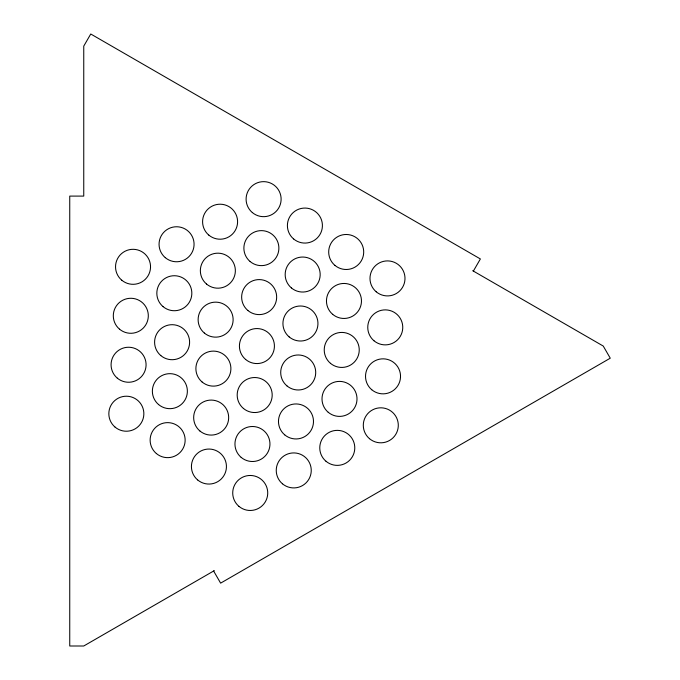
<?xml version="1.0" encoding="UTF-8"?>
<svg xmlns="http://www.w3.org/2000/svg" width="680" height="680" viewBox="0 0 680 680"><rect width="100%" height="100%" fill="white"/><g stroke="black" fill="none" stroke-linecap="round" stroke-linejoin="round"><path stroke-width="1.02" d="M473.373 271.082L480.377 258.952L90.754 34L83.751 46.13L83.751 196.095L69.742 196.095L69.742 646L83.751 646L214.319 570.622M472.685 270.683L603.254 346.06L610.258 358.19L220.626 583.142L213.622 571.013M115.064 427.108A17.51 17.51 0 0 0 143.582 416.798A17.51 17.51 0 0 0 120.385 397.256A17.51 17.51 0 0 0 115.064 427.108M117.3 378.139A17.51 17.51 0 0 0 145.809 367.829A17.51 17.51 0 0 0 122.621 348.287A17.51 17.51 0 0 0 117.3 378.139M119.527 329.171A17.51 17.51 0 0 0 148.044 318.861A17.51 17.51 0 0 0 124.848 299.319A17.51 17.51 0 0 0 119.527 329.171M121.763 280.202A17.51 17.51 0 0 0 150.272 269.883A17.51 17.51 0 0 0 127.083 250.35A17.51 17.51 0 0 0 121.763 280.202M156.357 453.526A17.51 17.51 0 0 0 184.875 443.215A17.51 17.51 0 0 0 161.679 423.674A17.51 17.51 0 0 0 156.357 453.526M158.593 404.558A17.51 17.51 0 0 0 187.102 394.238A17.51 17.51 0 0 0 163.914 374.705A17.51 17.51 0 0 0 158.593 404.558M160.82 355.589A17.51 17.51 0 0 0 189.338 345.27A17.51 17.51 0 0 0 166.141 325.737A17.51 17.51 0 0 0 160.82 355.589M163.055 306.62A17.51 17.51 0 0 0 191.565 296.301A17.51 17.51 0 0 0 168.376 276.769A17.51 17.51 0 0 0 163.055 306.62M165.282 257.652A17.51 17.51 0 0 0 193.8 247.333A17.51 17.51 0 0 0 170.603 227.8A17.51 17.51 0 0 0 165.282 257.652M197.65 479.944A17.51 17.51 0 0 0 226.168 469.625A17.51 17.51 0 0 0 202.971 450.092A17.51 17.51 0 0 0 197.65 479.944M199.886 430.975A17.51 17.51 0 0 0 228.395 420.656A17.51 17.51 0 0 0 205.207 401.124A17.51 17.51 0 0 0 199.886 430.975M202.113 382.007A17.51 17.51 0 0 0 230.63 371.688A17.51 17.51 0 0 0 207.434 352.155A17.51 17.51 0 0 0 202.113 382.007M204.349 333.038A17.51 17.51 0 0 0 232.857 322.719A17.51 17.51 0 0 0 209.669 303.186A17.51 17.51 0 0 0 204.349 333.038M206.576 284.07A17.51 17.51 0 0 0 235.093 273.751A17.51 17.51 0 0 0 211.896 254.218A17.51 17.51 0 0 0 206.576 284.07M208.811 235.101A17.51 17.51 0 0 0 237.32 224.782A17.51 17.51 0 0 0 214.132 205.249A17.51 17.51 0 0 0 208.811 235.101M252.331 212.551A17.51 17.51 0 0 0 280.849 202.232A17.51 17.51 0 0 0 257.652 182.691A17.51 17.51 0 0 0 252.331 212.551M250.104 261.519A17.51 17.51 0 0 0 278.613 251.2A17.51 17.51 0 0 0 255.425 231.667A17.51 17.51 0 0 0 250.104 261.519M247.869 310.488A17.51 17.51 0 0 0 276.386 300.169A17.51 17.51 0 0 0 253.19 280.636A17.51 17.51 0 0 0 247.869 310.488M245.642 359.457A17.51 17.51 0 0 0 274.15 349.137A17.51 17.51 0 0 0 250.963 329.604A17.51 17.51 0 0 0 245.642 359.457M243.406 408.425A17.51 17.51 0 0 0 271.923 398.106A17.51 17.51 0 0 0 248.727 378.573A17.51 17.51 0 0 0 243.406 408.425M241.179 457.394A17.51 17.51 0 0 0 269.688 447.075A17.51 17.51 0 0 0 246.5 427.541A17.51 17.51 0 0 0 241.179 457.394M238.944 506.362A17.51 17.51 0 0 0 267.461 496.043A17.51 17.51 0 0 0 244.264 476.51A17.51 17.51 0 0 0 238.944 506.362M282.472 483.812A17.51 17.51 0 0 0 310.981 473.492A17.51 17.51 0 0 0 287.793 453.96A17.51 17.51 0 0 0 282.472 483.812M284.699 434.843A17.51 17.51 0 0 0 313.216 424.524A17.51 17.51 0 0 0 290.02 404.991A17.51 17.51 0 0 0 284.699 434.843M286.935 385.875A17.51 17.51 0 0 0 315.444 375.555A17.51 17.51 0 0 0 292.255 356.023A17.51 17.51 0 0 0 286.935 385.875M289.161 336.906A17.51 17.51 0 0 0 317.679 326.587A17.51 17.51 0 0 0 294.482 307.046A17.51 17.51 0 0 0 289.161 336.906M291.397 287.929A17.51 17.51 0 0 0 319.906 277.618A17.51 17.51 0 0 0 296.718 258.077A17.51 17.51 0 0 0 291.397 287.929M293.624 238.96A17.51 17.51 0 0 0 322.142 228.65A17.51 17.51 0 0 0 298.945 209.108A17.51 17.51 0 0 0 293.624 238.96M334.917 265.378A17.51 17.51 0 0 0 363.434 255.059A17.51 17.51 0 0 0 340.238 235.526A17.51 17.51 0 0 0 334.917 265.378M332.69 314.347A17.51 17.51 0 0 0 361.199 304.036A17.51 17.51 0 0 0 338.011 284.495A17.51 17.51 0 0 0 332.69 314.347M330.454 363.315A17.51 17.51 0 0 0 358.972 353.005A17.51 17.51 0 0 0 335.775 333.464A17.51 17.51 0 0 0 330.454 363.315M328.227 412.284A17.51 17.51 0 0 0 356.736 401.974A17.51 17.51 0 0 0 333.548 382.432A17.51 17.51 0 0 0 328.227 412.284M325.992 461.261A17.51 17.51 0 0 0 354.51 450.942A17.51 17.51 0 0 0 331.313 431.409A17.51 17.51 0 0 0 325.992 461.261M369.521 438.702A17.51 17.51 0 0 0 398.029 428.392A17.51 17.51 0 0 0 374.841 408.85A17.51 17.51 0 0 0 369.521 438.702M371.748 389.733A17.51 17.51 0 0 0 400.265 379.414A17.51 17.51 0 0 0 377.069 359.881A17.51 17.51 0 0 0 371.748 389.733M373.983 340.765A17.51 17.51 0 0 0 402.492 330.446A17.51 17.51 0 0 0 379.304 310.913A17.51 17.51 0 0 0 373.983 340.765M376.21 291.797A17.51 17.51 0 0 0 404.727 281.477A17.51 17.51 0 0 0 381.531 261.945A17.51 17.51 0 0 0 376.21 291.797"/></g></svg>
